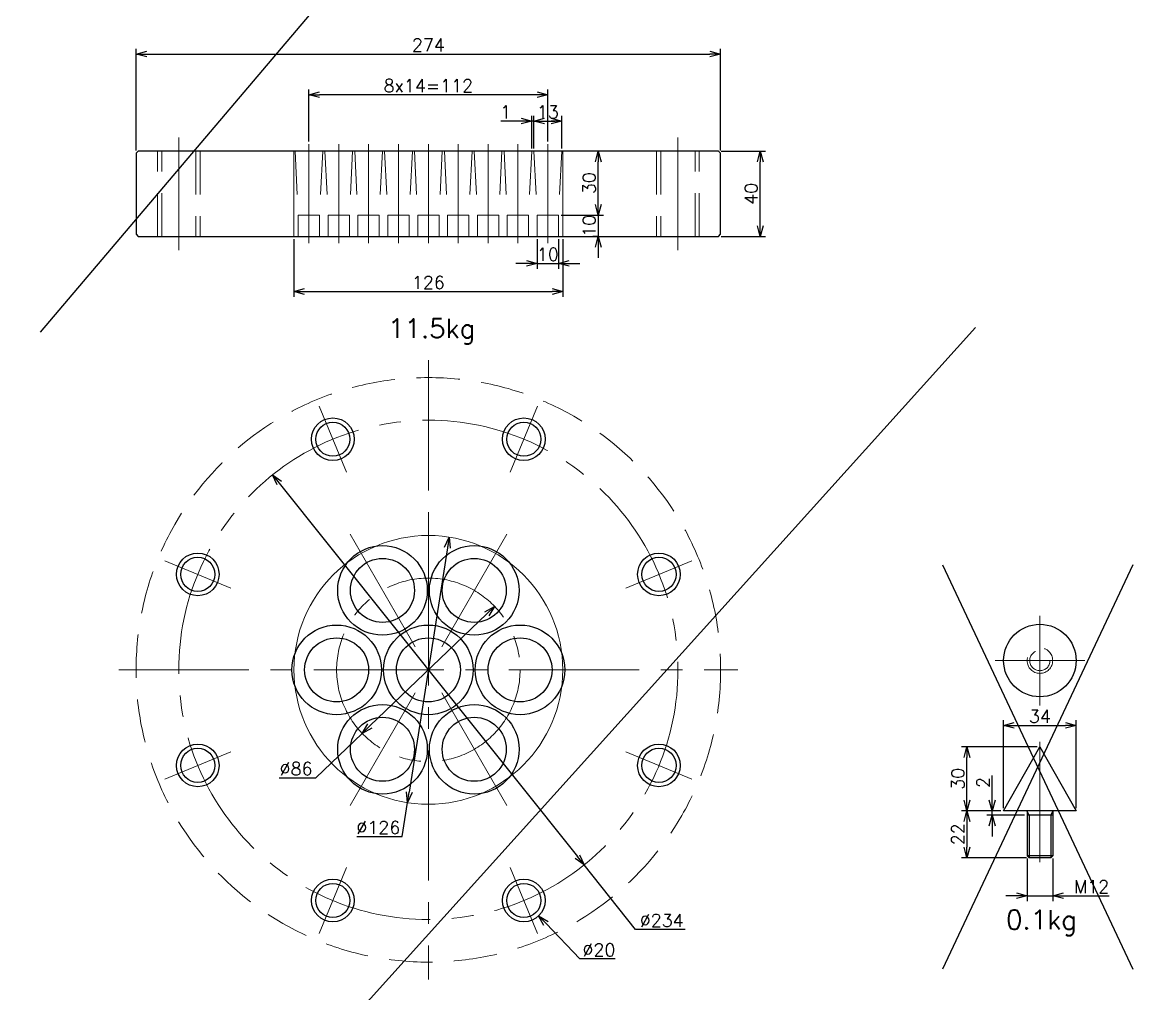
# Model space of a CAD drawing. Header units: millimetres. Extents: x 0 to 49006, y -7876 to 6995.
# Drawn here: x 22006 to 22527, y -2946 to -2491 of the extents above; entities that cross this region are included whole.
import ezdxf

# ---------------------------------------------------------------- set-up
doc = ezdxf.new("R2010")
doc.units = ezdxf.units.MM
doc.header["$LTSCALE"] = 3.2
doc.header["$PDMODE"] = 99
doc.header["$PDSIZE"] = 1
doc.linetypes.add('CENTER2', pattern=[28.575, 19.05, -3.175, 3.175, -3.175])
doc.linetypes.add('HIDDEN', pattern=[9.525, 6.35, -3.175])
for name, color, linetype, lineweight in [('04_HIDDEN', 2, 'HIDDEN', 13), ('05_CENTER', 4, 'CENTER2', 13), ('08_DIM', 3, 'Continuous', 13)]:
    doc.layers.add(name, color=color, linetype=linetype, lineweight=lineweight)
doc.layers.add('10_DRAFT', color=8, linetype='Continuous', lineweight=0, plot=False)
doc.styles.add('KSS_TXT', font='txt.shx', dxfattribs={"bigfont": 'extfont2.shx'})
doc.dimstyles.new('KSS_DIM', dxfattribs={"dimscale": 12, "dimtxt": 3, "dimasz": 2.5, "dimexe": 1.25, "dimexo": 0.625, "dimtad": 1, "dimdsep": 46, "dimtxsty": 'KSS_TXT', "dimblk": 'OPEN30', "dimcen": 0, "dimazin": 2, "dimtfac": 0.75, "dimtmove": 0, "dimatfit": 3, "dimldrblk": 'OPEN30', "dimfxl": 1.25, "dimtolj": 1, "dimarcsym": 0})
doc.dimstyles.new('KSS_DIM$3', dxfattribs={"dimscale": 12, "dimtxt": 3, "dimasz": 2.5, "dimexe": 1.25, "dimexo": 0.625, "dimtad": 1, "dimtih": 1, "dimtoh": 1, "dimdsep": 46, "dimtxsty": 'KSS_TXT', "dimblk": 'OPEN30', "dimcen": 0, "dimazin": 2, "dimtfac": 0.75, "dimtofl": 0, "dimtmove": 0, "dimatfit": 3, "dimldrblk": 'OPEN30', "dimfxl": 1.25, "dimtolj": 1, "dimarcsym": 0})

# ---------------------------------------------------------------- blocks, each defined once
blk = doc.blocks.new('A$C01606C92_1_1')
at = {"color": 0}
blk.add_lwpolyline([(-136, -40), (136, -40), (137, -39), (137, -1), (136, 0), (-136, 0), (-137, -1), (-137, -39)], close=True, dxfattribs=at)
at = {"layer": '04_HIDDEN'}
for p, q in [((-127, -40), (-127, 0)), ((-125, -40), (-125, 0)), ((-109, 0), (-109, -40)), ((-107, 0), (-107, -40)), ((-62.5, 0), (-61, -30)), ((-49.5, 0), (-51, -30)), ((-48.5, 0), (-47, -30)), ((-35.5, 0), (-37, -30)), ((-34.5, 0), (-33, -30)), ((-21.5, 0), (-23, -30)), ((-20.5, 0), (-19, -30)), ((-7.5, 0), (-9, -30)), ((-6.5, 0), (-5, -30)), ((6.5, 0), (5, -30)), ((7.5, 0), (9, -30)), ((20.5, 0), (19, -30)), ((21.5, 0), (23, -30)), ((34.5, 0), (33, -30)), ((35.5, 0), (37, -30)), ((48.5, 0), (47, -30)), ((49.5, 0), (51, -30)), ((62.5, 0), (61, -30)), ((107, 0), (107, -40)), ((109, 0), (109, -40)), ((125, -40), (125, 0)), ((127, -40), (127, 0)), ((-61, -30), (-61, -40)), ((-61, -30), (-51, -30)), ((-51, -30), (-51, -40)), ((-47, -30), (-47, -40)), ((-47, -30), (-37, -30)), ((-37, -30), (-37, -40)), ((-33, -30), (-33, -40)), ((-33, -30), (-23, -30)), ((-23, -30), (-23, -40)), ((-19, -30), (-19, -40)), ((-19, -30), (-9, -30)), ((-9, -30), (-9, -40)), ((-5, -30), (-5, -40)), ((5, -30), (-5, -30)), ((5, -30), (5, -40)), ((9, -30), (9, -40)), ((19, -30), (9, -30)), ((19, -30), (19, -40)), ((23, -30), (23, -40)), ((33, -30), (23, -30)), ((33, -30), (33, -40)), ((37, -30), (37, -40)), ((47, -30), (37, -30)), ((47, -30), (47, -40)), ((51, -30), (51, -40)), ((61, -30), (51, -30)), ((61, -30), (61, -40))]:
    blk.add_line(p, q, dxfattribs=at)
at = {"layer": '05_CENTER'}
for p, q in [((-117, 6.45), (-117, -46.45)), ((117, 6.45), (117, -46.45)), ((-56, 3.19), (-56, -43.19)), ((-42, 3.19), (-42, -43.19)), ((-28, 3.19), (-28, -43.19)), ((-14, 3.19), (-14, -43.19)), ((0, 3.19), (0, -43.19)), ((14, 3.19), (14, -43.19)), ((28, 3.19), (28, -43.19)), ((42, 3.19), (42, -43.19)), ((56, 3.19), (56, -43.19))]:
    blk.add_line(p, q, dxfattribs=at)
at = {"layer": '10_DRAFT'}
for p, q in [((-63, 0), (-63, -40)), ((63, 0), (63, -40))]:
    blk.add_line(p, q, dxfattribs=at)
blk = doc.blocks.new('_Open30')
at = {"color": 0, "linetype": 'ByBlock', "lineweight": -2}
for p, q in [((-1, 0.27), (0, 0)), ((0, 0), (-1, -0.27)), ((0, 0), (-1, 0))]:
    blk.add_line(p, q, dxfattribs=at)
blk = doc.blocks.new('*D354')
at = {"layer": '08_DIM', "color": 0, "lineweight": -2, "transparency": 16777216}
for p, q in [((22245.8, -2549.81), (22245.8, -2534.45)), ((22258.8, -2549.81), (22258.8, -2534.45)), ((22250.8, -2536.95), (22253.8, -2536.95))]:
    blk.add_line(p, q, dxfattribs=at)
at = {"layer": 'Defpoints', "color": 0, "transparency": 16777216}
for p in [(22258.8, -2536.95), (22245.8, -2551.06), (22258.8, -2551.06)]:
    blk.add_point(p, dxfattribs=at)
at = {"layer": '08_DIM', "color": 0, "lineweight": -2, "transparency": 16777216, "xscale": 5, "yscale": 5, "zscale": 5, "rotation": 180}
blk.add_blockref('_Open30', (22245.8, -2536.95), dxfattribs=at)
at = {"layer": '08_DIM', "color": 0, "lineweight": -2, "transparency": 16777216, "xscale": 5, "yscale": 5, "zscale": 5}
blk.add_blockref('_Open30', (22258.8, -2536.95), dxfattribs=at)
at = {"layer": '08_DIM', "color": 0, "transparency": 16777216, "insert": (22252.3, -2532.7), "char_height": 6, "attachment_point": 5, "style": 'KSS_TXT'}
blk.add_mtext('\\A1;13', dxfattribs=at)
blk = doc.blocks.new('*D355')
at = {"layer": '08_DIM', "color": 0, "lineweight": -2, "transparency": 16777216}
for p, q in [((22133.3, -2592.31), (22133.3, -2619.38)), ((22259.3, -2592.31), (22259.3, -2619.38)), ((22138.3, -2616.88), (22254.3, -2616.88))]:
    blk.add_line(p, q, dxfattribs=at)
at = {"layer": 'Defpoints', "color": 0, "transparency": 16777216}
for p in [(22133.3, -2591.06), (22259.3, -2591.06), (22259.3, -2616.88)]:
    blk.add_point(p, dxfattribs=at)
at = {"layer": '08_DIM', "color": 0, "lineweight": -2, "transparency": 16777216, "xscale": 5, "yscale": 5, "zscale": 5, "rotation": 180}
blk.add_blockref('_Open30', (22133.3, -2616.88), dxfattribs=at)
at = {"layer": '08_DIM', "color": 0, "lineweight": -2, "transparency": 16777216, "xscale": 5, "yscale": 5, "zscale": 5}
blk.add_blockref('_Open30', (22259.3, -2616.88), dxfattribs=at)
at = {"layer": '08_DIM', "color": 0, "transparency": 16777216, "insert": (22196.3, -2612.63), "char_height": 6, "attachment_point": 5, "style": 'KSS_TXT'}
blk.add_mtext('\\A1;126', dxfattribs=at)
blk = doc.blocks.new('*D356')
at = {"layer": '08_DIM', "color": 0, "lineweight": -2, "transparency": 16777216}
for p, q in [((22140.3, -2546.62), (22140.3, -2522.15)), ((22247.3, -2524.65), (22145.3, -2524.65)), ((22252.3, -2546.62), (22252.3, -2522.15))]:
    blk.add_line(p, q, dxfattribs=at)
at = {"layer": 'Defpoints', "color": 0, "transparency": 16777216}
for p in [(22140.3, -2524.65), (22140.3, -2547.87), (22252.3, -2547.87)]:
    blk.add_point(p, dxfattribs=at)
at = {"layer": '08_DIM', "color": 0, "lineweight": -2, "transparency": 16777216, "xscale": 5, "yscale": 5, "zscale": 5, "rotation": 180}
blk.add_blockref('_Open30', (22140.3, -2524.65), dxfattribs=at)
at = {"layer": '08_DIM', "color": 0, "lineweight": -2, "transparency": 16777216, "xscale": 5, "yscale": 5, "zscale": 5}
blk.add_blockref('_Open30', (22252.3, -2524.65), dxfattribs=at)
at = {"layer": '08_DIM', "color": 0, "transparency": 16777216, "insert": (22196.3, -2520.4), "char_height": 6, "attachment_point": 5, "style": 'KSS_TXT'}
blk.add_mtext('\\A1;8x14=112', dxfattribs=at)
blk = doc.blocks.new('*D357')
at = {"layer": '08_DIM', "color": 0, "lineweight": -2, "transparency": 16777216}
for p, q in [((22059.3, -2550.81), (22059.3, -2503.06)), ((22333.3, -2550.81), (22333.3, -2503.06)), ((22064.3, -2505.56), (22328.3, -2505.56))]:
    blk.add_line(p, q, dxfattribs=at)
at = {"layer": 'Defpoints', "color": 0, "transparency": 16777216}
for p in [(22333.3, -2505.56), (22059.3, -2552.06), (22333.3, -2552.06)]:
    blk.add_point(p, dxfattribs=at)
at = {"layer": '08_DIM', "color": 0, "lineweight": -2, "transparency": 16777216, "xscale": 5, "yscale": 5, "zscale": 5, "rotation": 180}
blk.add_blockref('_Open30', (22059.3, -2505.56), dxfattribs=at)
at = {"layer": '08_DIM', "color": 0, "lineweight": -2, "transparency": 16777216, "xscale": 5, "yscale": 5, "zscale": 5}
blk.add_blockref('_Open30', (22333.3, -2505.56), dxfattribs=at)
at = {"layer": '08_DIM', "color": 0, "transparency": 16777216, "insert": (22196.3, -2501.31), "char_height": 6, "attachment_point": 5, "style": 'KSS_TXT'}
blk.add_mtext('\\A1;274', dxfattribs=at)
blk = doc.blocks.new('*D358')
at = {"layer": '08_DIM', "color": 0, "lineweight": -2, "transparency": 16777216}
for p, q in [((22333.55, -2551.06), (22354.36, -2551.06)), ((22351.86, -2586.06), (22351.86, -2556.06)), ((22333.55, -2591.06), (22354.36, -2591.06))]:
    blk.add_line(p, q, dxfattribs=at)
at = {"layer": 'Defpoints', "color": 0, "transparency": 16777216}
for p in [(22332.3, -2551.06), (22351.86, -2551.06), (22332.3, -2591.06)]:
    blk.add_point(p, dxfattribs=at)
at = {"layer": '08_DIM', "color": 0, "lineweight": -2, "transparency": 16777216, "xscale": 5, "yscale": 5, "zscale": 5}
for p, rotation in [((22351.86, -2551.06), 90), ((22351.86, -2591.06), 270)]:
    blk.add_blockref('_Open30', p, dxfattribs=dict(at, rotation=rotation))
at = {"layer": '08_DIM', "color": 0, "transparency": 16777216, "insert": (22347.61, -2571.06), "char_height": 6, "attachment_point": 5, "rotation": 90, "style": 'KSS_TXT'}
blk.add_mtext('\\A1;40', dxfattribs=at)
blk = doc.blocks.new('*D359')
at = {"layer": '08_DIM', "color": 0, "lineweight": -2, "transparency": 16777216}
for p, q in [((22244.8, -2549.81), (22244.8, -2534.45)), ((22245.8, -2549.81), (22245.8, -2534.45)), ((22239.8, -2536.95), (22230.3, -2536.95)), ((22245.8, -2536.95), (22244.8, -2536.95)), ((22250.8, -2536.95), (22255.8, -2536.95))]:
    blk.add_line(p, q, dxfattribs=at)
at = {"layer": 'Defpoints', "color": 0, "transparency": 16777216}
for p in [(22244.8, -2536.95), (22244.8, -2551.06), (22245.8, -2551.06)]:
    blk.add_point(p, dxfattribs=at)
at = {"layer": '08_DIM', "color": 0, "lineweight": -2, "transparency": 16777216, "xscale": 5, "yscale": 5, "zscale": 5}
blk.add_blockref('_Open30', (22244.8, -2536.95), dxfattribs=at)
at = {"layer": '08_DIM', "color": 0, "lineweight": -2, "transparency": 16777216, "xscale": 5, "yscale": 5, "zscale": 5, "rotation": 180}
blk.add_blockref('_Open30', (22245.8, -2536.95), dxfattribs=at)
at = {"layer": '08_DIM', "color": 0, "transparency": 16777216, "insert": (22232.55, -2532.7), "char_height": 6, "attachment_point": 5, "style": 'KSS_TXT'}
blk.add_mtext('\\A1;1', dxfattribs=at)
blk = doc.blocks.new('*D361')
at = {"layer": '08_DIM', "color": 0, "lineweight": -2, "transparency": 16777216}
for p, q in [((22276.23, -2551.06), (22273.45, -2551.06)), ((22275.95, -2576.06), (22275.95, -2556.06)), ((22258.55, -2581.06), (22278.45, -2581.06))]:
    blk.add_line(p, q, dxfattribs=at)
at = {"layer": 'Defpoints', "color": 0, "transparency": 16777216}
for p in [(22275.95, -2551.06), (22277.48, -2551.06), (22257.3, -2581.06)]:
    blk.add_point(p, dxfattribs=at)
at = {"layer": '08_DIM', "color": 0, "lineweight": -2, "transparency": 16777216, "xscale": 5, "yscale": 5, "zscale": 5}
for p, rotation in [((22275.95, -2551.06), 90), ((22275.95, -2581.06), 270)]:
    blk.add_blockref('_Open30', p, dxfattribs=dict(at, rotation=rotation))
at = {"layer": '08_DIM', "color": 0, "transparency": 16777216, "insert": (22271.7, -2566.06), "char_height": 6, "attachment_point": 5, "rotation": 90, "style": 'KSS_TXT'}
blk.add_mtext('\\A1;30', dxfattribs=at)
blk = doc.blocks.new('*D362')
at = {"layer": '08_DIM', "color": 0, "lineweight": -2, "transparency": 16777216}
for p, q in [((22275.95, -2576.06), (22275.95, -2571.06)), ((22258.55, -2581.06), (22278.45, -2581.06)), ((22275.95, -2581.06), (22275.95, -2591.06)), ((22276.23, -2591.06), (22273.45, -2591.06)), ((22275.95, -2596.06), (22275.95, -2601.06))]:
    blk.add_line(p, q, dxfattribs=at)
at = {"layer": 'Defpoints', "color": 0, "transparency": 16777216}
for p in [(22257.3, -2581.06), (22275.95, -2591.06), (22277.48, -2591.06)]:
    blk.add_point(p, dxfattribs=at)
at = {"layer": '08_DIM', "color": 0, "lineweight": -2, "transparency": 16777216, "xscale": 5, "yscale": 5, "zscale": 5}
for p, rotation in [((22275.95, -2581.06), 270), ((22275.95, -2591.06), 90)]:
    blk.add_blockref('_Open30', p, dxfattribs=dict(at, rotation=rotation))
at = {"layer": '08_DIM', "color": 0, "transparency": 16777216, "insert": (22271.7, -2586.06), "char_height": 6, "attachment_point": 5, "rotation": 90, "style": 'KSS_TXT'}
blk.add_mtext('\\A1;10', dxfattribs=at)
blk = doc.blocks.new('*D375')
at = {"layer": '08_DIM', "color": 0, "lineweight": -2, "transparency": 16777216}
for p, q in [((22206.03, -2731.96), (22187.35, -2851.51)), ((22184.09, -2872.34), (22186.57, -2856.45)), ((22162.84, -2872.34), (22184.09, -2872.34))]:
    blk.add_line(p, q, dxfattribs=at)
at = {"layer": 'Defpoints', "color": 0, "transparency": 16777216}
for p in [(22206.03, -2731.96), (22186.57, -2856.45)]:
    blk.add_point(p, dxfattribs=at)
at = {"layer": '08_DIM', "color": 0, "lineweight": -2, "transparency": 16777216, "xscale": 5, "yscale": 5, "zscale": 5}
for p, rotation in [((22206.03, -2731.96), 81.11676801614315), ((22186.57, -2856.45), 261.1167680161432)]:
    blk.add_blockref('_Open30', p, dxfattribs=dict(at, rotation=rotation))
at = {"layer": '08_DIM', "color": 0, "transparency": 16777216, "insert": (22172.84, -2868.09), "char_height": 6, "attachment_point": 5, "style": 'KSS_TXT'}
blk.add_mtext('\\A1;%%C126', dxfattribs=at)
blk = doc.blocks.new('A$C5B457170_1_1')
at = {"color": 0}
for p, q in [((-6, 0), (-6, -21.05)), ((6, 0), (6, -21.05)), ((-5.05, -2), (-6, -0.36)), ((6, -2), (-6, -2)), ((-5.05, -2), (-5.05, -22)), ((5.05, -2), (6, -0.36)), ((5.05, -2), (5.05, -22)), ((6, -21.05), (-6, -21.05)), ((-6, -21.05), (-5.05, -22)), ((5.05, -22), (-5.05, -22)), ((6, -21.05), (5.05, -22))]:
    blk.add_line(p, q, dxfattribs=at)
blk.add_lwpolyline([(0, 30), (0, 30), (17, 0), (-17, 0)], close=True, dxfattribs=at)
at = {"layer": '05_CENTER'}
blk.add_line((0, -24.16), (0, 32.37), dxfattribs=at)
blk = doc.blocks.new('A$C6DBF6C56_1_1')
at = {"color": 0}
blk.add_circle((0, 0), 17, dxfattribs=at)
at = {"layer": '04_HIDDEN'}
for radius in [6, 4.75]:
    blk.add_circle((0, 0), radius, dxfattribs=at)
at = {"layer": '05_CENTER'}
for p, q in [((0, 21), (0, -21)), ((-21, 0), (21, 0))]:
    blk.add_line(p, q, dxfattribs=at)
blk = doc.blocks.new('*D376')
at = {"layer": '08_DIM', "color": 0, "lineweight": -2, "transparency": 16777216}
for p, q in [((22465.96, -2859.01), (22465.96, -2817.76)), ((22470.96, -2820.26), (22494.96, -2820.26)), ((22499.96, -2859.01), (22499.96, -2817.76))]:
    blk.add_line(p, q, dxfattribs=at)
at = {"layer": 'Defpoints', "color": 0, "transparency": 16777216}
for p in [(22499.96, -2820.26), (22465.96, -2860.26), (22499.96, -2860.26)]:
    blk.add_point(p, dxfattribs=at)
at = {"layer": '08_DIM', "color": 0, "lineweight": -2, "transparency": 16777216, "xscale": 5, "yscale": 5, "zscale": 5, "rotation": 180}
blk.add_blockref('_Open30', (22465.96, -2820.26), dxfattribs=at)
at = {"layer": '08_DIM', "color": 0, "lineweight": -2, "transparency": 16777216, "xscale": 5, "yscale": 5, "zscale": 5}
blk.add_blockref('_Open30', (22499.96, -2820.26), dxfattribs=at)
at = {"layer": '08_DIM', "color": 0, "transparency": 16777216, "insert": (22482.96, -2816.01), "char_height": 6, "attachment_point": 5, "style": 'KSS_TXT'}
blk.add_mtext('\\A1;34', dxfattribs=at)
blk = doc.blocks.new('*D377')
at = {"layer": '08_DIM', "color": 0, "lineweight": -2, "transparency": 16777216}
for p, q in [((22481.71, -2830.26), (22446.27, -2830.26)), ((22448.77, -2855.26), (22448.77, -2835.26)), ((22464.71, -2860.26), (22446.27, -2860.26))]:
    blk.add_line(p, q, dxfattribs=at)
at = {"layer": 'Defpoints', "color": 0, "transparency": 16777216}
for p in [(22448.77, -2830.26), (22482.96, -2830.26), (22465.96, -2860.26)]:
    blk.add_point(p, dxfattribs=at)
at = {"layer": '08_DIM', "color": 0, "lineweight": -2, "transparency": 16777216, "xscale": 5, "yscale": 5, "zscale": 5}
for p, rotation in [((22448.77, -2830.26), 90), ((22448.77, -2860.26), 270)]:
    blk.add_blockref('_Open30', p, dxfattribs=dict(at, rotation=rotation))
at = {"layer": '08_DIM', "color": 0, "transparency": 16777216, "insert": (22444.52, -2845.26), "char_height": 6, "attachment_point": 5, "rotation": 90, "style": 'KSS_TXT'}
blk.add_mtext('\\A1;30', dxfattribs=at)
blk = doc.blocks.new('*D378')
at = {"layer": '08_DIM', "color": 0, "lineweight": -2, "transparency": 16777216}
for p, q in [((22464.71, -2860.26), (22446.27, -2860.26)), ((22448.77, -2865.26), (22448.77, -2877.26)), ((22476.66, -2882.26), (22446.27, -2882.26))]:
    blk.add_line(p, q, dxfattribs=at)
at = {"layer": 'Defpoints', "color": 0, "transparency": 16777216}
for p in [(22465.96, -2860.26), (22448.77, -2882.26), (22477.91, -2882.26)]:
    blk.add_point(p, dxfattribs=at)
at = {"layer": '08_DIM', "color": 0, "lineweight": -2, "transparency": 16777216, "xscale": 5, "yscale": 5, "zscale": 5}
for p, rotation in [((22448.77, -2860.26), 90), ((22448.77, -2882.26), 270)]:
    blk.add_blockref('_Open30', p, dxfattribs=dict(at, rotation=rotation))
at = {"layer": '08_DIM', "color": 0, "transparency": 16777216, "insert": (22444.52, -2871.26), "char_height": 6, "attachment_point": 5, "rotation": 90, "style": 'KSS_TXT'}
blk.add_mtext('\\A1;22', dxfattribs=at)
blk = doc.blocks.new('*D379')
at = {"layer": '08_DIM', "color": 0, "lineweight": -2, "transparency": 16777216}
for p, q in [((22460.58, -2855.26), (22460.58, -2843.76)), ((22464.71, -2860.26), (22458.08, -2860.26)), ((22475.71, -2862.26), (22458.08, -2862.26)), ((22460.58, -2862.26), (22460.58, -2860.26)), ((22460.58, -2867.26), (22460.58, -2872.26))]:
    blk.add_line(p, q, dxfattribs=at)
at = {"layer": 'Defpoints', "color": 0, "transparency": 16777216}
for p in [(22460.58, -2860.26), (22465.96, -2860.26), (22476.96, -2862.26)]:
    blk.add_point(p, dxfattribs=at)
at = {"layer": '08_DIM', "color": 0, "lineweight": -2, "transparency": 16777216, "xscale": 5, "yscale": 5, "zscale": 5}
for p, rotation in [((22460.58, -2860.26), 270), ((22460.58, -2862.26), 90)]:
    blk.add_blockref('_Open30', p, dxfattribs=dict(at, rotation=rotation))
at = {"layer": '08_DIM', "color": 0, "transparency": 16777216, "insert": (22456.33, -2847.01), "char_height": 6, "attachment_point": 5, "rotation": 90, "style": 'KSS_TXT'}
blk.add_mtext('\\A1;2', dxfattribs=at)
blk = doc.blocks.new('A$C3E8602F1_1_1')
at = {"color": 0}
for centre, radius in [((-44.77, 108.09), 10), ((-44.77, 108.09), 8), ((44.77, 108.09), 10), ((44.77, 108.09), 8), ((-21.5, 37.24), 21), ((21.5, 37.24), 21), ((-108.09, 44.77), 10), ((-108.09, 44.77), 8), ((-21.5, 37.24), 15), ((21.5, 37.24), 15), ((108.09, 44.77), 10), ((108.09, 44.77), 8), ((-43, 0), 21), ((0, 0), 21), ((43, 0), 21), ((-43, 0), 15), ((0, 0), 15), ((43, 0), 15), ((-21.5, -37.24), 21), ((21.5, -37.24), 21), ((-21.5, -37.24), 15), ((21.5, -37.24), 15), ((-108.09, -44.77), 10), ((108.09, -44.77), 10), ((-108.09, -44.77), 8), ((108.09, -44.77), 8), ((-44.77, -108.09), 10), ((44.77, -108.09), 10), ((-44.77, -108.09), 8), ((44.77, -108.09), 8)]:
    blk.add_circle(centre, radius, dxfattribs=at)
at = {"layer": '04_HIDDEN'}
blk.add_circle((0, 0), 137, dxfattribs=at)
at = {"layer": '05_CENTER'}
for p, q in [((0, 145.1), (0, -145.1)), ((-51.18, 123.56), (-38.37, 92.63)), ((51.18, 123.56), (38.37, 92.63)), ((0, 8.48), (0, 69.52)), ((-6.24, 10.81), (-36.76, 63.67)), ((6.24, 10.81), (36.76, 63.67)), ((-123.56, 51.18), (-92.63, 38.37)), ((123.56, 51.18), (92.63, 38.37)), ((-145.1, 0), (145.1, 0)), ((-6.24, -10.81), (-36.76, -63.67)), ((6.24, -10.81), (36.76, -63.67)), ((-123.56, -51.18), (-92.63, -38.37)), ((123.56, -51.18), (92.63, -38.37)), ((-51.18, -123.56), (-38.37, -92.63)), ((51.18, -123.56), (38.37, -92.63))]:
    blk.add_line(p, q, dxfattribs=at)
for radius in [117, 43]:
    blk.add_circle((0, 0), radius, dxfattribs=at)
at = {"layer": '10_DRAFT'}
blk.add_circle((0, 0), 63, dxfattribs=at)
blk = doc.blocks.new('*D380')
at = {"layer": '08_DIM', "color": 0, "lineweight": -2, "transparency": 16777216}
for p, q in [((22227.34, -2764.45), (22168.87, -2820.51)), ((22143.55, -2844.79), (22165.27, -2823.97)), ((22126.3, -2844.79), (22143.55, -2844.79))]:
    blk.add_line(p, q, dxfattribs=at)
at = {"layer": 'Defpoints', "color": 0, "transparency": 16777216}
for p in [(22227.34, -2764.45), (22165.27, -2823.97)]:
    blk.add_point(p, dxfattribs=at)
at = {"layer": '08_DIM', "color": 0, "lineweight": -2, "transparency": 16777216, "xscale": 5, "yscale": 5, "zscale": 5}
for p, rotation in [((22227.34, -2764.45), 43.79919362144891), ((22165.27, -2823.97), 223.7991936214489)]:
    blk.add_blockref('_Open30', p, dxfattribs=dict(at, rotation=rotation))
at = {"layer": '08_DIM', "color": 0, "transparency": 16777216, "insert": (22134.3, -2840.54), "char_height": 6, "attachment_point": 5, "style": 'KSS_TXT'}
blk.add_mtext('\\A1;%%C86', dxfattribs=at)
blk = doc.blocks.new('*D1110')
at = {"layer": '08_DIM', "color": 0, "lineweight": -2, "transparency": 16777216}
for p, q in [((22476.96, -2882.56), (22476.96, -2902.55)), ((22488.96, -2882.56), (22488.96, -2902.55)), ((22471.96, -2900.05), (22466.96, -2900.05)), ((22476.96, -2900.05), (22488.96, -2900.05)), ((22493.96, -2900.05), (22515.46, -2900.05))]:
    blk.add_line(p, q, dxfattribs=at)
at = {"layer": 'Defpoints', "color": 0, "transparency": 16777216}
for p in [(22476.96, -2881.31), (22488.96, -2881.31), (22488.96, -2900.05)]:
    blk.add_point(p, dxfattribs=at)
at = {"layer": '08_DIM', "color": 0, "lineweight": -2, "transparency": 16777216, "xscale": 5, "yscale": 5, "zscale": 5}
blk.add_blockref('_Open30', (22476.96, -2900.05), dxfattribs=at)
at = {"layer": '08_DIM', "color": 0, "lineweight": -2, "transparency": 16777216, "xscale": 5, "yscale": 5, "zscale": 5, "rotation": 180}
blk.add_blockref('_Open30', (22488.96, -2900.05), dxfattribs=at)
at = {"layer": '08_DIM', "color": 0, "transparency": 16777216, "insert": (22507.21, -2895.8), "char_height": 6, "attachment_point": 5, "style": 'KSS_TXT'}
blk.add_mtext('\\A1;M12', dxfattribs=at)
blk = doc.blocks.new('*D1133')
at = {"layer": '08_DIM', "color": 0, "lineweight": -2, "transparency": 16777216}
for p, q in [((22247.3, -2592.31), (22247.3, -2606.19)), ((22257.3, -2592.31), (22257.3, -2606.19)), ((22242.3, -2603.69), (22237.3, -2603.69)), ((22247.3, -2603.69), (22257.3, -2603.69)), ((22262.3, -2603.69), (22267.3, -2603.69))]:
    blk.add_line(p, q, dxfattribs=at)
at = {"layer": 'Defpoints', "color": 0, "transparency": 16777216}
for p in [(22247.3, -2591.06), (22257.3, -2591.06), (22257.3, -2603.69)]:
    blk.add_point(p, dxfattribs=at)
at = {"layer": '08_DIM', "color": 0, "lineweight": -2, "transparency": 16777216, "xscale": 5, "yscale": 5, "zscale": 5}
blk.add_blockref('_Open30', (22247.3, -2603.69), dxfattribs=at)
at = {"layer": '08_DIM', "color": 0, "lineweight": -2, "transparency": 16777216, "xscale": 5, "yscale": 5, "zscale": 5, "rotation": 180}
blk.add_blockref('_Open30', (22257.3, -2603.69), dxfattribs=at)
at = {"layer": '08_DIM', "color": 0, "transparency": 16777216, "insert": (22252.3, -2599.44), "char_height": 6, "attachment_point": 5, "style": 'KSS_TXT'}
blk.add_mtext('\\A1;10', dxfattribs=at)
blk = doc.blocks.new('*D1151')
at = {"layer": '08_DIM', "color": 0, "lineweight": -2, "transparency": 16777216}
for p, q in [((22123.32, -2702.76), (22266.17, -2881.75)), ((22293.43, -2915.91), (22269.28, -2885.66)), ((22316.68, -2915.91), (22293.43, -2915.91))]:
    blk.add_line(p, q, dxfattribs=at)
at = {"layer": 'Defpoints', "color": 0, "transparency": 16777216}
for p in [(22123.32, -2702.76), (22269.28, -2885.66)]:
    blk.add_point(p, dxfattribs=at)
at = {"layer": '08_DIM', "color": 0, "lineweight": -2, "transparency": 16777216, "xscale": 5, "yscale": 5, "zscale": 5}
for p, rotation in [((22123.32, -2702.76), 128.5928163861038), ((22269.28, -2885.66), 308.5928163861038)]:
    blk.add_blockref('_Open30', p, dxfattribs=dict(at, rotation=rotation))
at = {"layer": '08_DIM', "color": 0, "transparency": 16777216, "insert": (22305.68, -2911.66), "char_height": 6, "attachment_point": 5, "style": 'KSS_TXT'}
blk.add_mtext('\\A1;%%C234', dxfattribs=at)
blk = doc.blocks.new('*D1152')
at = {"layer": '08_DIM', "color": 0, "lineweight": -2, "transparency": 16777216}
for p, q in [((22267.37, -2929.71), (22251.46, -2913.13)), ((22283.87, -2929.71), (22267.37, -2929.71))]:
    blk.add_line(p, q, dxfattribs=at)
at = {"layer": 'Defpoints', "color": 0, "transparency": 16777216}
for p in [(22234.15, -2895.09), (22248, -2909.52)]:
    blk.add_point(p, dxfattribs=at)
at = {"layer": '08_DIM', "color": 0, "lineweight": -2, "transparency": 16777216, "xscale": 5, "yscale": 5, "zscale": 5, "rotation": 133.8151195534919}
blk.add_blockref('_Open30', (22248, -2909.52), dxfattribs=at)
at = {"layer": '08_DIM', "color": 0, "transparency": 16777216, "insert": (22276.24, -2925.46), "char_height": 6, "attachment_point": 5, "style": 'KSS_TXT'}
blk.add_mtext('\\A1;%%C20', dxfattribs=at)

msp = doc.modelspace()

# ---------------------------------------------------------------- linework, layer by layer
at = {"color": 3}
for p, q in [((22389.275, -2193.531), (22014.395, -2635.923)), ((22452.814, -2633.806), (22005.923, -3129.116))]:
    msp.add_line(p, q, dxfattribs=at)
at = {"color": 1}
for p, q in [((22526.501, -2744.937), (22437.324, -2934.545)), ((22437.324, -2744.937), (22526.501, -2934.545))]:
    msp.add_line(p, q, dxfattribs=at)

# ---------------------------------------------------------------- block references
for name, p in [('A$C01606C92_1_1', (22196.302, -2551.058)), ('A$C3E8602F1_1_1', (22196.302, -2794.209)), ('A$C6DBF6C56_1_1', (22482.959, -2789.85)), ('A$C5B457170_1_1', (22482.959, -2860.257))]:
    msp.add_blockref(name, p)

# ---------------------------------------------------------------- texts
at = {"color": 1, "style": 'KSS_TXT'}
for s, p in [('11.5kg', (22177.379, -2638.612)), ('0.1kg', (22467.084, -2915.802))]:
    msp.add_text(s, height=9, dxfattribs=at).set_placement(p)

# ---------------------------------------------------------------- dimensions: what is measured, and where the dimension line sits
at = {"layer": '08_DIM', "color": 1}
for base, p1, p2, picture, middle in [((22333.302, -2505.558), (22059.302, -2552.058), (22333.302, -2552.058), '*D357', (22196.302, -2501.308)), ((22259.302, -2616.881), (22133.302, -2591.058), (22259.302, -2591.058), '*D355', (22196.302, -2612.631))]:
    dim = msp.add_linear_dim(base=base, p1=p1, p2=p2, dimstyle='KSS_DIM', override={"dimscale": 2, "dimarcsym": 1}, dxfattribs=at)
    dim.commit()
    dim.dimension.update_dxf_attribs({"geometry": picture, "text_midpoint": middle})
dim = msp.add_linear_dim(base=(22140.302, -2524.647), p1=(22252.302, -2547.87), p2=(22140.302, -2547.87), text='8x14=<>', dimstyle='KSS_DIM', override={"dimscale": 2, "dimarcsym": 1}, dxfattribs=at)
dim.commit()
dim.dimension.update_dxf_attribs({"geometry": '*D356', "text_midpoint": (22196.302, -2520.397)})
at = {"layer": '08_DIM'}
for base, p1, p2, picture, middle in [((22244.802, -2536.953), (22245.802, -2551.058), (22244.802, -2551.058), '*D359', (22232.552, -2532.703)), ((22258.802, -2536.953), (22245.802, -2551.058), (22258.802, -2551.058), '*D354', (22252.302, -2532.703)), ((22257.302, -2603.694), (22247.302, -2591.058), (22257.302, -2591.058), '*D1133', (22252.302, -2599.444)), ((22499.959, -2820.264), (22465.959, -2860.257), (22499.959, -2860.257), '*D376', (22482.959, -2816.014))]:
    dim = msp.add_linear_dim(base=base, p1=p1, p2=p2, dimstyle='KSS_DIM', override={"dimscale": 2, "dimarcsym": 1}, dxfattribs=at)
    dim.commit()
    dim.dimension.update_dxf_attribs({"geometry": picture, "text_midpoint": middle})
at = {"layer": '08_DIM', "color": 1}
for base, p1, p2, picture, middle in [((22275.953, -2551.058), (22257.302, -2581.058), (22277.483, -2551.058), '*D361', (22271.703, -2566.058)), ((22351.862, -2551.058), (22332.302, -2591.058), (22332.302, -2551.058), '*D358', (22347.612, -2571.058)), ((22275.953, -2591.058), (22257.302, -2581.058), (22277.483, -2591.058), '*D362', (22271.703, -2586.058))]:
    dim = msp.add_linear_dim(base=base, p1=p1, p2=p2, angle=90, dimstyle='KSS_DIM', override={"dimscale": 2, "dimarcsym": 1}, dxfattribs=at)
    dim.commit()
    dim.dimension.update_dxf_attribs({"geometry": picture, "text_midpoint": middle})
for p1, p2, picture, middle in [((22123.319, -2702.762), (22269.284, -2885.656), '*D1151', (22305.679, -2915.91)), ((22206.03, -2731.965), (22186.573, -2856.453), '*D375', (22172.839, -2872.345)), ((22227.338, -2764.447), (22165.265, -2823.971), '*D380', (22134.304, -2844.79))]:
    dim = msp.add_diameter_dim_2p(p1=p1, p2=p2, dimstyle='KSS_DIM$3', override={"dimscale": 2, "dimpost": '%%C<>', "dimtix": 1, "dimatfit": 2, "dimarcsym": 1}, dxfattribs=at)
    dim.commit()
    dim.dimension.update_dxf_attribs({"geometry": picture, "text_midpoint": middle, "dimtype": 163})
at = {"layer": '08_DIM'}
for base, p1, p2, picture, middle in [((22448.772, -2830.257), (22465.959, -2860.257), (22482.959, -2830.257), '*D377', (22444.522, -2845.257)), ((22460.578, -2860.257), (22476.959, -2862.257), (22465.959, -2860.257), '*D379', (22456.328, -2847.007)), ((22448.772, -2882.257), (22465.959, -2860.257), (22477.906, -2882.257), '*D378', (22444.522, -2871.257))]:
    dim = msp.add_linear_dim(base=base, p1=p1, p2=p2, angle=90, dimstyle='KSS_DIM', override={"dimscale": 2, "dimarcsym": 1}, dxfattribs=at)
    dim.commit()
    dim.dimension.update_dxf_attribs({"geometry": picture, "text_midpoint": middle})
dim = msp.add_linear_dim(base=(22488.959, -2900.048), p1=(22476.959, -2881.31), p2=(22488.959, -2881.31), text='M12', dimstyle='KSS_DIM', override={"dimscale": 2, "dimarcsym": 1}, dxfattribs=at)
dim.commit()
dim.dimension.update_dxf_attribs({"geometry": '*D1110', "text_midpoint": (22507.209, -2895.798)})
dim = msp.add_diameter_dim_2p(p1=(22234.152, -2895.087), p2=(22247.999, -2909.519), dimstyle='KSS_DIM$3', override={"dimscale": 2, "dimpost": '%%C<>'}, dxfattribs=at)
dim.commit()
dim.dimension.update_dxf_attribs({"geometry": '*D1152', "text_midpoint": (22276.243, -2929.706), "dimtype": 163})

doc.saveas('drawing.dxf')
